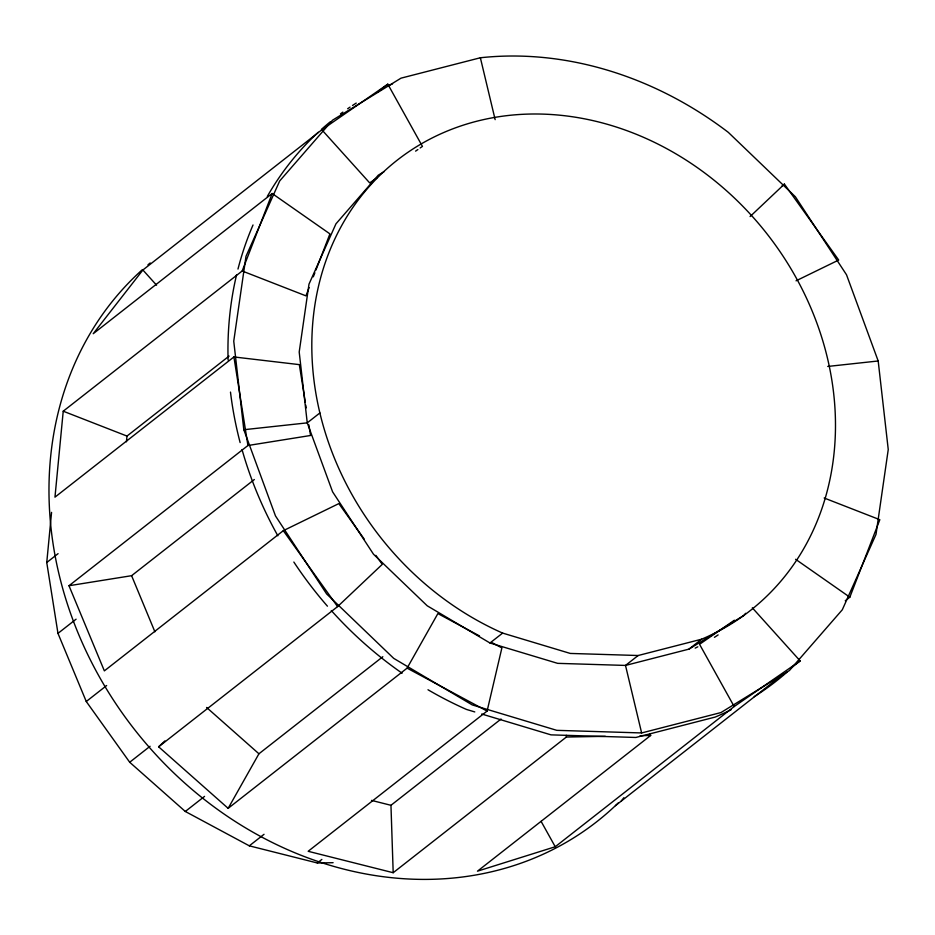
<?xml version="1.0" encoding="UTF-8"?>
<svg xmlns="http://www.w3.org/2000/svg" width="935" height="935" viewBox="0 0 935 935"><rect width="100%" height="100%" fill="white"/><g stroke="black" fill="none" stroke-linecap="round" stroke-linejoin="round"><path stroke-width="1.4" d="M333.105 862.689L317.327 862.982L249.306 845.836L185.305 811.475L129.696 762.247L86.265 701.507L57.97 633.381L46.75 562.519L51.565 512.38M315.913 270.098L329.926 233.879L272.167 193.51L242.177 270.986L63.229 411.201L54.966 497.151L233.914 356.948L299.329 364.627L305.289 402.225M126.435 441.799L126.985 436.072L229.087 356.083M605.342 736.324L566.365 737.037L393.191 872.717L308.153 851.294L487.1 711.079L501.885 647.932L492.266 642.777M309.146 287.571L305.944 295.857L242.177 270.986M313.307 276.818L314.873 272.786M845.252 600.784L849.833 597.196L879.823 519.708L824.167 498.004M164.876 740.917L158.634 746.808L228.152 808.343L258.937 753.785L382.824 656.721M228.152 808.343L407.099 668.139L437.884 613.582L479.503 635.929M420.166 147.975L422.445 146.398L387.815 84.162L321.839 129.79L142.891 269.993L93.219 333.713L272.167 193.51M621.214 801.131L623.867 797.707M745.651 613.302L743.746 615.499L688.99 649.112L625.503 665.428L557.634 663.347L489.987 642.999L427.19 605.775L373.497 554.21L332.591 491.822L307.253 422.854L299.2 352.016L308.994 284.135L335.957 223.827L378.254 175.207L384.18 171.573M158.634 746.808L337.593 606.605L382.275 564.354L375.847 555.367M750.092 216.546L784.407 184.102L838.695 260.035L796.047 280.816M377.483 92.249L387.815 84.162M46.75 562.519L58.075 553.649M364.183 539.051L338.844 503.603L283.305 530.671L104.358 670.874L68.991 585.731L247.939 445.516L310.549 435.488L308.866 424.841M319.887 412.943L307.253 422.854L243.813 429.726L233.75 341.182L245.987 256.33L279.694 180.946L332.579 120.171L401.022 78.154L480.368 57.76A357.684 307.124 51.9 0 1 728.271 132.326L795.381 196.782L846.514 274.773L878.187 360.98L888.25 449.525L876.013 534.376L842.306 609.76L789.421 670.524L720.978 712.552L641.632 732.947L556.792 730.34L472.233 704.908L393.728 658.38L326.619 593.924L275.486 515.933L243.813 429.726M57.97 633.381L76.097 619.18M68.991 585.731L131.601 575.691L254.343 479.526M86.265 701.507L106.648 685.53M782.116 185.901L784.407 184.102M129.696 762.247L150.079 746.27M185.305 811.475L204.555 796.386M489.987 642.999L502.633 633.088L570.28 653.436L638.149 655.517L701.624 639.201A286.145 245.695 51.9 0 0 761.148 226.597A286.145 245.695 51.9 0 0 348.603 213.916A286.145 245.695 51.9 0 0 502.633 633.088M249.306 845.836L264.032 834.301M317.327 862.982L321.862 859.429M371.522 800.395L390.959 805.292L501.055 719.027M638.149 655.517L625.503 665.428L641.632 732.947M688.99 649.112L701.624 639.201M650.164 733.788L650.643 735.483L477.469 871.175L555.238 846.748L734.185 706.544L800.161 660.916L752.324 607.808M615.44 805.654L782.957 674.404M790.987 668.104L800.161 660.916M376.828 177.942L369.676 182.898L321.839 129.79M415.596 151.131L417.887 149.553M734.396 620.209L699.555 644.308L734.185 706.544M827.732 366.45L878.187 360.98M640.136 735.681L650.643 735.483M474.781 711.932L466.46 709.431A357.684 307.124 51.9 0 1 427.996 689.749M481.712 714.013L551.019 734.863L635.858 737.47L715.205 717.063A357.684 307.124 51.9 0 0 731.17 709.712M63.229 411.201L126.985 436.072M407.099 668.139L487.1 711.079M795.591 559.282L849.833 597.196M206.588 707.456L258.937 753.785M142.891 269.993L156.554 285.175M283.305 530.671L337.593 606.605M541.096 821.351L555.238 846.748M131.601 575.691L154.894 631.791M480.368 57.76L495.153 119.645M305.733 405.054L306.177 407.882M233.914 356.948L247.939 445.516M566.306 735.331L566.365 737.037M390.959 805.292L393.191 872.717M618.514 802.686A357.684 307.124 51.9 0 1 151.704 750.045A357.684 307.124 51.9 0 1 142.447 269.607M147.952 264.827A357.684 307.124 51.9 0 1 150.196 262.945M402.108 673.2A357.684 307.124 51.9 0 1 331.294 610.543M327.437 606.184A357.684 307.124 51.9 0 1 293.847 562.052M277.859 535.79A357.684 307.124 51.9 0 1 242.025 449.548M240.131 442.582A357.684 307.124 51.9 0 1 230.489 392.092M228.093 360.033A357.684 307.124 51.9 0 1 236.613 274.633M237.981 269.07A357.684 307.124 51.9 0 1 253.023 224.984M267.293 196.444A357.684 307.124 51.9 0 1 318.262 132.256M321.43 129.369A357.684 307.124 51.9 0 1 330.137 121.912M340.48 113.86A357.684 307.124 51.9 0 1 342.841 112.13M347.633 108.752A357.684 307.124 51.9 0 1 350.064 107.104M352.518 105.468A357.684 307.124 51.9 0 1 356.223 103.084M389.883 85.015A357.684 307.124 51.9 0 1 392.56 83.834M786.884 672.265A357.684 307.124 51.9 0 1 754.229 696.668M718.138 634.912A286.145 245.695 51.9 0 1 714.433 637.308M697.814 646.81A286.145 245.695 51.9 0 1 695.184 648.13"/></g></svg>
